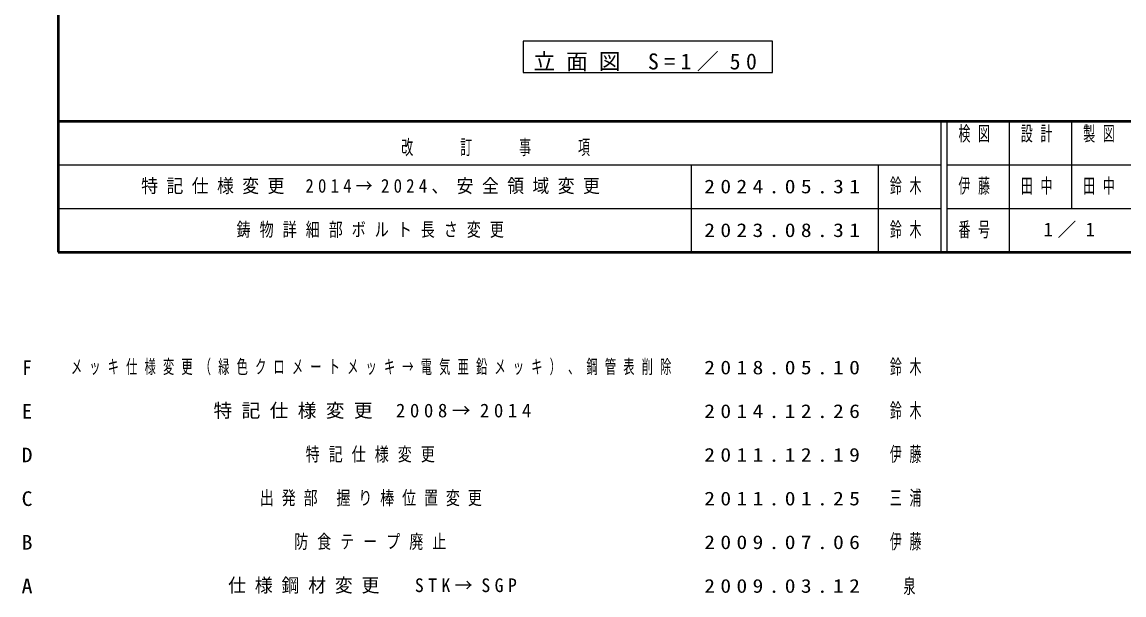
# Model space of a CAD drawing. Units: millimetres at full size, with parts at other scales. Extents: x -19540 to 0, y -2746 to 13350.
# Drawn here: x -19540 to -10705, y -2746 to 1843 of the extents above; entities that cross this region are included whole.
import ezdxf
from ezdxf.enums import TextEntityAlignment as Align

# ---------------------------------------------------------------- set-up
doc = ezdxf.new("R2010")
doc.units = ezdxf.units.MM
doc.layers.add('A3図枠', color=7, linetype='Continuous', lineweight=25)
doc.layers.add('補助', color=2, linetype='Continuous', lineweight=25)
doc.layers.add('図面プロファイル', color=7, linetype='Continuous')
doc.styles.add('ＭＳ ゴシック', font='')
doc.styles.get('ＭＳ ゴシック').set_extended_font_data('MS Gothic')

msp = doc.modelspace()

# ---------------------------------------------------------------- linework, layer by layer
at = {"layer": 'A3図枠', "lineweight": 50}
for p, q in [((-19250, 13350), (-19250, 0)), ((-19250, 1050), (0, 1050)), ((-19250, 0), (0, 0))]:
    msp.add_line(p, q, dxfattribs=at)
at = {"layer": 'A3図枠', "color": 211}
for p, q in [((-12175, 1050), (-12175, 0)), ((-12125, 1050), (-12125, 0)), ((-11625, 1050), (-11625, 350)), ((-11125, 1050), (-11125, 350)), ((-12125, 350), (0, 350))]:
    msp.add_line(p, q, dxfattribs=at)
at = {"layer": 'A3図枠'}
for p, q in [((-19250, 700), (-12175, 700)), ((-14175, 700), (-14175, 0)), ((-12675, 700), (-12675, 0)), ((-12125, 700), (-9375, 700)), ((-19250, 350), (-12175, 350)), ((-11625, 350), (-11625, 0))]:
    msp.add_line(p, q, dxfattribs=at)
at = {"layer": '補助'}
msp.add_lwpolyline([(-15522.806, 1690.041), (-15522.806, 1440.041), (-13522.806, 1440.041), (-13522.806, 1690.041)], close=True, dxfattribs=at)

# ---------------------------------------------------------------- texts
at = {"layer": 'A3図枠', "color": 4, "char_height": 117.3, "style": 'ＭＳ ゴシック'}
for s, insert, attachment_point in [('\\T1.64;\\W0.6;検図', (-11875, 1008.333), 2), ('\\T1.64;\\W0.6;設計', (-11375, 1008.333), 2), ('\\T1.64;\\W0.6;製図', (-10875, 1008.333), 2), ('\\T1.64;\\W0.6;改\u3000\u3000訂\u3000\u3000事\u3000\u3000項', (-15712.5, 768.333), 8), ('\\T1.64;\\W0.6;番号', (-11875, 175), 5)]:
    msp.add_mtext(s, dxfattribs=dict(at, insert=insert, attachment_point=attachment_point))
at = {"layer": '図面プロファイル', "style": 'ＭＳ ゴシック'}
for s, width, p in [('F', 0.95, (-19500, -925)), ('D', 1.1, (-19500, -1625)), ('C', 1.1, (-19500, -1975)), ('B', 1.1, (-19500, -2325)), ('A', 1.1, (-19500, -2675)), ('泉', 0.6, (-12425, -2675))]:
    msp.add_text(s, height=117.3, dxfattribs=dict(at, width=width)).set_placement(p, align=Align.MIDDLE_CENTER)
msp.add_text('E', height=117.3, dxfattribs=at).set_placement((-19500, -1275), align=Align.MIDDLE_CENTER)
at = {"layer": '図面プロファイル', "attachment_point": 5, "style": 'ＭＳ ゴシック'}
for s, insert, char_height in [('\\T1.5;\\W0.9;特記仕様変更\\~2014→2024、安全領域変更', (-16712.5, 525), 110), ('\\T1.5;\\W1.15;2024.05.31', (-13425, 525), 110), ('\\T1.64;\\W0.6;鈴木', (-12425, 525), 117.3), ('\\T1.64;\\W0.6;伊藤', (-11875, 525), 117.3), ('\\T1.64;\\W0.6;田中', (-11375, 525), 117.3), ('\\T1.64;\\W0.6;田中', (-10875, 525), 117.3), ('\\T1.64;\\W0.75;鋳物詳細部ボルト長さ変更', (-16712.5, 175), 110), ('\\T1.5;\\W1.15;2023.08.31', (-13425, 175), 110), ('\\T1.64;\\W0.6;鈴木', (-12425, 175), 117.3), ('\\T1.5;1／1', (-11125, 175), 110), ('\\T1.64;\\W0.6;メッキ仕様変更（緑色クロメートメッキ→電気亜鉛メッキ）、鋼管表削除', (-16712.5, -925), 110), ('\\T1.5;\\W1.15;2018.05.10', (-13425, -925), 110), ('\\T1.64;\\W0.6;鈴木', (-12425, -925), 117.3), ('\\T1.5;特記仕様変更\\~2008→2014', (-16712.5, -1275), 110), ('\\T1.5;\\W1.15;2014.12.26', (-13425, -1275), 110), ('\\T1.64;\\W0.6;鈴木', (-12425, -1275), 117.3), ('\\T1.64;\\W0.75;特記仕様変更', (-16712.5, -1625), 110), ('\\T1.5;\\W1.15;2011.12.19', (-13425, -1625), 110), ('\\T1.64;\\W0.6;伊藤', (-12425, -1625), 117.3), ('\\T1.56;\\W0.75;出発部\\~握り棒位置変更', (-16712.5, -1975), 110), ('\\T1.5;\\W1.15;2011.01.25', (-13425, -1975), 110), ('\\T1.64;\\W0.6;三浦', (-12425, -1975), 117.3), ('\\T1.64;\\W0.75;防食テープ廃止', (-16712.5, -2325), 110), ('\\T1.5;\\W1.15;2009.07.06', (-13425, -2325), 110), ('\\T1.64;\\W0.6;伊藤', (-12425, -2325), 117.3), ('\\T1.5;\\W0.95;仕様鋼材変更\u3000STK→SGP', (-16712.5, -2675), 110), ('\\T1.5;\\W1.15;2009.03.12', (-13425, -2675), 110)]:
    msp.add_mtext(s, dxfattribs=dict(at, insert=insert, char_height=char_height))
at = {"layer": '補助', "insert": (-14522.806, 1448.374), "char_height": 128.3, "attachment_point": 8, "style": 'ＭＳ ゴシック'}
msp.add_mtext('\\T1.5;立面図\\~S=1／50', dxfattribs=at)

doc.saveas('drawing.dxf')
